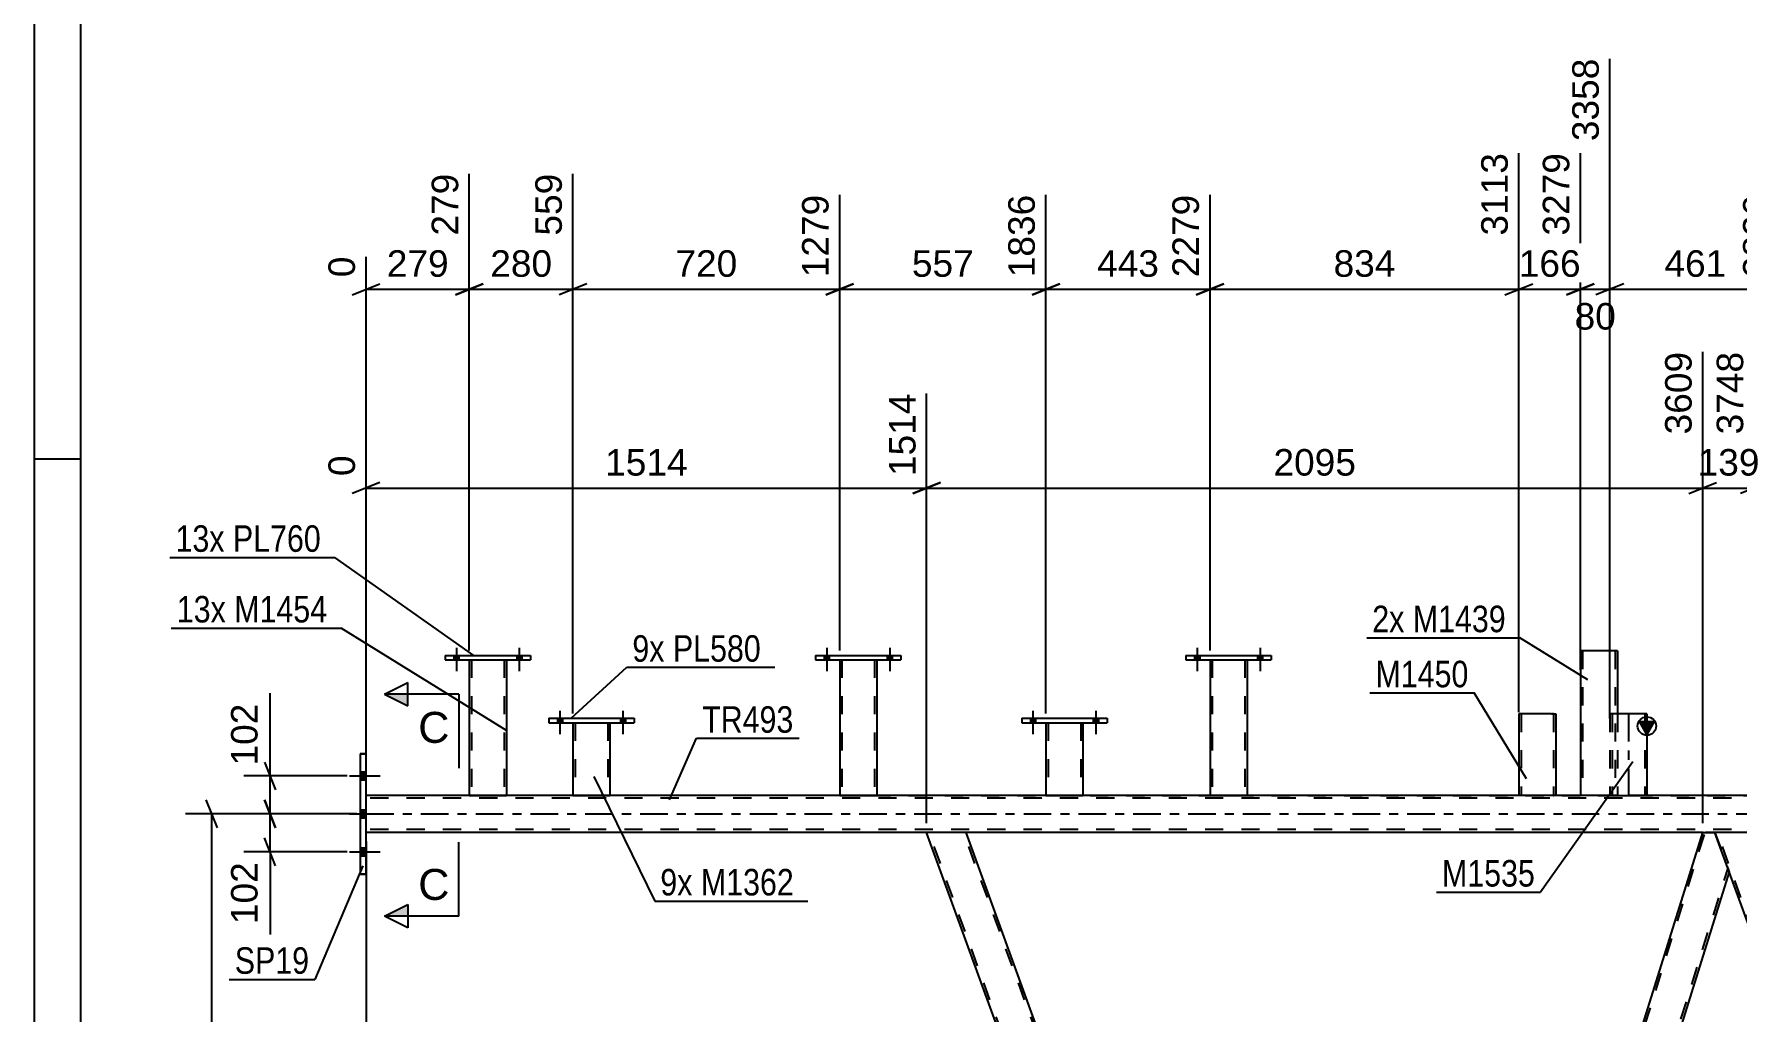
# Model space of a CAD drawing. Header units: millimetres. Extents: x -36 to 805, y -409 to 185.
# Drawn here: x -35.9 to 148.1, y -21.4 to 84.2 of the extents above; entities that cross this region are included whole.
import ezdxf

# ---------------------------------------------------------------- set-up
doc = ezdxf.new("R2010")
doc.units = ezdxf.units.MM
doc.linetypes.add('DXK_LINE_DOT2', pattern=[3.9198, 1.9599, -1.9599])
doc.linetypes.add('DXK_LINE_DOT3', pattern=[5.9187, 2.979, -0.9799, 0.9799, -0.9799])
doc.styles.add('Arial', font='ARIAL.TTF', dxfattribs={"height": 0.2})
doc.styles.add('Arial Narrow', font='ARIALN.TTF', dxfattribs={"height": 0.2})

# ---------------------------------------------------------------- blocks, each defined once
blk = doc.blocks.new('Unknown-203724355-1135')
at = {"color": 5, "linetype": 'Continuous'}
for p, q in [((-35.86, 185.3), (-35.86, -408.7)), ((-30.86, 180.3), (-30.86, -403.7)), ((-30.86, 38.3), (-35.86, 38.3))]:
    blk.add_line(p, q, dxfattribs=at)
blk = doc.blocks.new('Part-203724355-3784 - 3772')
at = {"color": 2, "linetype": 'Continuous'}
for p, q in [((91.15, 16.64), (91.15, 2)), ((95.15, 16.64), (95.15, 2)), ((91.15, 2), (95.15, 2))]:
    blk.add_line(p, q, dxfattribs=at)
at = {"color": 7, "linetype": 'DXK_LINE_DOT2'}
for p, q in [((91.15, 16.64), (95.15, 16.64)), ((91.39, 16.64), (91.39, 2)), ((94.91, 16.64), (94.91, 2)), ((94.89, 2), (94.85, 2)), ((94.89, 2), (94.85, 2)), ((94.91, 2), (94.89, 2))]:
    blk.add_line(p, q, dxfattribs=at)
blk = doc.blocks.new('Part-203724355-3793 - 3772')
at = {"linetype": 'Continuous'}
blk.add_hatch(color=2, dxfattribs=at).paths.add_polyline_path([(138.33, 8.58), (137.53, 9.98), (139.13, 9.98)])
at = {"color": 7, "linetype": 'DXK_LINE_DOT2'}
for p, q in [((138.33, 10.79), (134.33, 10.79)), ((134.33, 10.79), (134.33, 10.79)), ((134.33, 10.79), (134.33, 2)), ((134.74, 10.79), (134.33, 10.79)), ((134.57, 10.79), (134.57, 10.79)), ((134.57, 10.79), (134.57, 1.98)), ((134.72, 10.79), (134.74, 10.79)), ((138.09, 10.79), (138.09, 10.79)), ((138.09, 10.79), (138.09, 1.98)), ((138.33, 1.98), (134.33, 1.98)), ((134.33, 1.98), (134.33, 1.98)), ((138.07, 1.98), (138.04, 1.98))]:
    blk.add_line(p, q, dxfattribs=at)
at = {"color": 2, "linetype": 'Continuous'}
for p, q in [((138.33, 10.79), (134.74, 10.79)), ((138.33, 8.58), (137.53, 9.98)), ((137.53, 9.98), (139.13, 9.98)), ((138.33, 10.79), (138.33, 10.79)), ((138.33, 10.79), (138.33, 1.98)), ((139.13, 9.98), (138.33, 8.58)), ((134.33, 2), (134.33, 1.98)), ((134.33, 1.98), (134.33, 1.98)), ((134.33, 1.98), (138.33, 1.98))]:
    blk.add_line(p, q, dxfattribs=at)
at = {"color": 7, "linetype": 'DXK_LINE_DOT3'}
blk.add_line((136.33, 10.79), (136.33, 1.98), dxfattribs=at)
at = {"color": 2, "linetype": 'Continuous'}
blk.add_circle((138.33, 9.48), 1, dxfattribs=at)
blk = doc.blocks.new('Part-203724355-3802 - 3772')
at = {"color": 2, "linetype": 'Continuous'}
for p, q in [((149.93, -2), (145.67, -2)), ((192.3, -118.4), (149.93, -2)), ((188.04, -118.4), (147.22, -6.25))]:
    blk.add_line(p, q, dxfattribs=at)
at = {"color": 7, "linetype": 'DXK_LINE_DOT2'}
for p, q in [((145.67, -2), (145.71, -2)), ((145.67, -2), (147.22, -6.25)), ((190.05, -123.22), (145.93, -2)), ((193.8, -123.22), (149.68, -2)), ((189.79, -123.22), (188.04, -118.4)), ((194.05, -123.22), (192.3, -118.4)), ((194.05, -123.22), (189.79, -123.22))]:
    blk.add_line(p, q, dxfattribs=at)
blk = doc.blocks.new('Part-203724355-3938 - 3772')
at = {"color": 2, "linetype": 'Continuous'}
for p, q in [((104.66, -123.22), (60.54, -2)), ((64.8, -2), (60.54, -2)), ((107.65, -119.75), (64.8, -2))]:
    blk.add_line(p, q, dxfattribs=at)
at = {"color": 7, "linetype": 'DXK_LINE_DOT2'}
for p, q in [((60.54, -2), (60.58, -2)), ((104.92, -123.22), (60.8, -2)), ((108.66, -123.22), (64.54, -2)), ((108.92, -123.22), (107.65, -119.75)), ((104.66, -123.22), (108.92, -123.22))]:
    blk.add_line(p, q, dxfattribs=at)
blk = doc.blocks.new('Part-203724355-3857 - 3772')
at = {"color": 2, "linetype": 'Continuous'}
for p, q in [((0, 6.5), (-0.64, 6.5)), ((-0.64, 6.5), (-0.64, -6.5)), ((0, -6.5), (0, 6.5)), ((-0.64, -6.5), (0, -6.5))]:
    blk.add_line(p, q, dxfattribs=at)
at = {"color": 7, "linetype": 'DXK_LINE_DOT2'}
for p, q in [((-0.64, 6.5), (0, 6.5)), ((0, -6.5), (-0.64, -6.5))]:
    blk.add_line(p, q, dxfattribs=at)
blk = doc.blocks.new('Part-203724355-3943 - 3772')
at = {"color": 2, "linetype": 'Continuous'}
for p, q in [((107.65, -119.75), (144.36, -2)), ((144.39, -2), (144.36, -2)), ((144.39, -2), (145.67, -2)), ((147.22, -6.25), (145.67, -2)), ((147.22, -6.25), (110.76, -123.22)), ((108.92, -123.22), (107.65, -119.75))]:
    blk.add_line(p, q, dxfattribs=at)
at = {"color": 7, "linetype": 'DXK_LINE_DOT2'}
for p, q in [((107.79, -120.12), (144.61, -2)), ((144.61, -2), (144.63, -2)), ((110.51, -123.22), (147.09, -5.88)), ((110.76, -123.22), (108.92, -123.22))]:
    blk.add_line(p, q, dxfattribs=at)
blk = doc.blocks.new('Bolt-203724355-3962 - 3772')
at = {"linetype": 'Continuous'}
for points in [[(9.47, 16.64), (10.03, 16.64), (10.03, 17.12), (9.47, 17.12)], [(9.47, 16.64), (10.03, 16.64), (10.03, 17.12), (9.47, 17.12)], [(16.27, 16.64), (16.83, 16.64), (16.83, 17.12), (16.27, 17.12)], [(16.27, 16.64), (16.83, 16.64), (16.83, 17.12), (16.27, 17.12)]]:
    blk.add_hatch(color=1, dxfattribs=at).paths.add_polyline_path(points)
at = {"color": 1, "linetype": 'Continuous'}
for p, q in [((9.47, 17.12), (9.47, 16.64)), ((9.47, 17.12), (9.47, 16.64)), ((9.75, 17.92), (9.75, 15.4)), ((9.75, 17.92), (9.75, 15.4)), ((10.03, 17.12), (10.03, 16.64)), ((10.03, 17.12), (10.03, 16.64)), ((16.27, 17.12), (16.27, 16.64)), ((16.27, 17.12), (16.27, 16.64)), ((16.55, 17.92), (16.55, 15.4)), ((16.55, 17.92), (16.55, 15.4)), ((16.83, 17.12), (16.83, 16.64)), ((16.83, 17.12), (16.83, 16.64))]:
    blk.add_line(p, q, dxfattribs=at)
blk = doc.blocks.new('Part-203724355-3967 - 3772')
at = {"color": 2, "linetype": 'Continuous'}
for p, q in [((19.74, 10.32), (19.74, 9.84)), ((19.74, 10.32), (28.94, 10.32)), ((19.74, 9.84), (28.94, 9.84)), ((28.94, 10.32), (28.94, 9.84))]:
    blk.add_line(p, q, dxfattribs=at)
blk = doc.blocks.new('Bolt-203724355-3969 - 3772')
at = {"linetype": 'Continuous'}
for points in [[(0, 3.66), (0, 4.54), (-0.64, 4.54), (-0.64, 3.66)], [(0, 3.66), (0, 4.54), (-0.64, 4.54), (-0.64, 3.66)], [(0, 3.66), (0, 4.54), (-0.64, 4.54), (-0.64, 3.66)], [(0, -0.44), (0, 0.44), (-0.64, 0.44), (-0.64, -0.44)], [(0, -0.44), (0, 0.44), (-0.64, 0.44), (-0.64, -0.44)], [(0, -4.54), (0, -3.66), (-0.64, -3.66), (-0.64, -4.54)], [(0, -4.54), (0, -3.66), (-0.64, -3.66), (-0.64, -4.54)], [(0, -4.54), (0, -3.66), (-0.64, -3.66), (-0.64, -4.54)]]:
    blk.add_hatch(color=1, dxfattribs=at).paths.add_polyline_path(points)
at = {"color": 1, "linetype": 'Continuous'}
for p, q in [((-1.8, 4.1), (1.52, 4.1)), ((-1.8, 4.1), (1.52, 4.1)), ((-1.8, 4.1), (1.52, 4.1)), ((-0.64, 4.54), (0, 4.54)), ((-0.64, 4.54), (0, 4.54)), ((-0.64, 4.54), (0, 4.54)), ((-0.64, 3.66), (0, 3.66)), ((-0.64, 3.66), (0, 3.66)), ((-0.64, 3.66), (0, 3.66)), ((-1.8, 0), (1.52, 0)), ((-0.64, 0.44), (0, 0.44)), ((-0.64, 0.44), (0, 0.44)), ((-1.8, 0), (1.52, 0)), ((-0.64, -0.44), (0, -0.44)), ((-0.64, -0.44), (0, -0.44)), ((-0.64, -3.66), (0, -3.66)), ((-0.64, -3.66), (0, -3.66)), ((-0.64, -3.66), (0, -3.66)), ((-1.8, -4.1), (1.52, -4.1)), ((-1.8, -4.1), (1.52, -4.1)), ((-1.8, -4.1), (1.52, -4.1)), ((-0.64, -4.54), (0, -4.54)), ((-0.64, -4.54), (0, -4.54)), ((-0.64, -4.54), (0, -4.54))]:
    blk.add_line(p, q, dxfattribs=at)
blk = doc.blocks.new('Part-203724355-4037 - 3772')
at = {"color": 2, "linetype": 'Continuous'}
for p, q in [((14.67, 2), (0, 2)), ((54.67, 2), (15.15, 2)), ((94.67, 2), (55.15, 2)), ((134.33, 2), (95.15, 2)), ((152.78, 2), (138.33, 2)), ((60.54, -2), (0, -2)), ((144.36, -2), (64.8, -2))]:
    blk.add_line(p, q, dxfattribs=at)
at = {"color": 7, "linetype": 'DXK_LINE_DOT2'}
for p, q in [((0, -2), (0, 2)), ((15.15, 2), (14.67, 2)), ((54.67, 2), (715.82, 2)), ((55.15, 2), (54.67, 2)), ((95.15, 2), (94.67, 2)), ((138.33, 2), (134.33, 2)), ((715.82, 1.68), (0, 1.68)), ((715.82, -1.68), (0, -1.68)), ((64.8, -2), (60.54, -2)), ((150.54, -2), (144.36, -2))]:
    blk.add_line(p, q, dxfattribs=at)
at = {"color": 7, "linetype": 'DXK_LINE_DOT3'}
blk.add_line((0, 0), (715.82, 0), dxfattribs=at)
blk = doc.blocks.new('Part-203724355-4376 - 3772')
at = {"color": 2, "linetype": 'Continuous'}
for p, q in [((11.15, 16.64), (11.15, 2)), ((15.15, 16.64), (15.15, 2)), ((11.15, 2), (15.15, 2))]:
    blk.add_line(p, q, dxfattribs=at)
at = {"color": 7, "linetype": 'DXK_LINE_DOT2'}
for p, q in [((11.15, 16.64), (15.15, 16.64)), ((11.39, 16.64), (11.39, 2)), ((14.91, 16.64), (14.91, 2)), ((14.89, 2), (14.85, 2)), ((14.89, 2), (14.85, 2)), ((14.91, 2), (14.89, 2))]:
    blk.add_line(p, q, dxfattribs=at)
blk = doc.blocks.new('Bolt-203724355-4052 - 3772')
at = {"linetype": 'Continuous'}
for points in [[(20.66, 9.84), (21.22, 9.84), (21.22, 10.32), (20.66, 10.32)], [(20.66, 9.84), (21.22, 9.84), (21.22, 10.32), (20.66, 10.32)], [(27.46, 9.84), (28.02, 9.84), (28.02, 10.32), (27.46, 10.32)], [(27.46, 9.84), (28.02, 9.84), (28.02, 10.32), (27.46, 10.32)]]:
    blk.add_hatch(color=1, dxfattribs=at).paths.add_polyline_path(points)
at = {"color": 1, "linetype": 'Continuous'}
for p, q in [((20.94, 11.12), (20.94, 8.6)), ((20.94, 11.12), (20.94, 8.6)), ((27.74, 11.12), (27.74, 8.6)), ((27.74, 11.12), (27.74, 8.6)), ((20.66, 10.32), (20.66, 9.84)), ((20.66, 10.32), (20.66, 9.84)), ((21.22, 10.32), (21.22, 9.84)), ((21.22, 10.32), (21.22, 9.84)), ((27.46, 10.32), (27.46, 9.84)), ((27.46, 10.32), (27.46, 9.84)), ((28.02, 10.32), (28.02, 9.84)), ((28.02, 10.32), (28.02, 9.84))]:
    blk.add_line(p, q, dxfattribs=at)
blk = doc.blocks.new('Part-203724355-4145 - 3772')
at = {"color": 2, "linetype": 'Continuous'}
for p, q in [((88.55, 17.12), (88.55, 16.64)), ((88.55, 17.12), (97.75, 17.12)), ((88.55, 16.64), (97.75, 16.64)), ((97.75, 17.12), (97.75, 16.64))]:
    blk.add_line(p, q, dxfattribs=at)
blk = doc.blocks.new('Bolt-203724355-4186 - 3772')
at = {"linetype": 'Continuous'}
for points in [[(89.47, 16.64), (90.03, 16.64), (90.03, 17.12), (89.47, 17.12)], [(89.47, 16.64), (90.03, 16.64), (90.03, 17.12), (89.47, 17.12)], [(96.27, 16.64), (96.83, 16.64), (96.83, 17.12), (96.27, 17.12)], [(96.27, 16.64), (96.83, 16.64), (96.83, 17.12), (96.27, 17.12)]]:
    blk.add_hatch(color=1, dxfattribs=at).paths.add_polyline_path(points)
at = {"color": 1, "linetype": 'Continuous'}
for p, q in [((89.47, 17.12), (89.47, 16.64)), ((89.47, 17.12), (89.47, 16.64)), ((89.75, 17.92), (89.75, 15.4)), ((89.75, 17.92), (89.75, 15.4)), ((90.03, 17.12), (90.03, 16.64)), ((90.03, 17.12), (90.03, 16.64)), ((96.27, 17.12), (96.27, 16.64)), ((96.27, 17.12), (96.27, 16.64)), ((96.55, 17.92), (96.55, 15.4)), ((96.55, 17.92), (96.55, 15.4)), ((96.83, 17.12), (96.83, 16.64)), ((96.83, 17.12), (96.83, 16.64))]:
    blk.add_line(p, q, dxfattribs=at)
blk = doc.blocks.new('Part-203724355-4202 - 3772')
at = {"color": 2, "linetype": 'Continuous'}
for p, q in [((22.34, 9.84), (22.34, 2)), ((26.34, 9.84), (26.34, 2)), ((22.34, 2), (26.34, 2))]:
    blk.add_line(p, q, dxfattribs=at)
at = {"color": 7, "linetype": 'DXK_LINE_DOT2'}
for p, q in [((22.34, 9.84), (26.34, 9.84)), ((22.58, 9.84), (22.58, 2)), ((26.1, 9.84), (26.1, 2)), ((26.08, 2), (26.04, 2)), ((26.04, 2), (26.08, 2)), ((26.1, 2), (26.08, 2)), ((26.08, 2), (26.1, 2))]:
    blk.add_line(p, q, dxfattribs=at)
blk = doc.blocks.new('Part-203724355-4217 - 3772')
at = {"color": 2, "linetype": 'Continuous'}
for p, q in [((135.15, 17.6), (131.15, 17.6)), ((131.15, 17.6), (131.15, 2)), ((135.15, 17.6), (135.15, 10.79)), ((134.74, 2), (131.15, 2))]:
    blk.add_line(p, q, dxfattribs=at)
at = {"color": 7, "linetype": 'DXK_LINE_DOT2'}
for p, q in [((131.39, 17.6), (131.39, 2)), ((134.89, 17.6), (134.91, 17.6)), ((134.91, 17.6), (134.91, 2)), ((135.15, 10.79), (135.15, 2)), ((134.85, 2), (134.74, 2)), ((135.15, 2), (134.74, 2)), ((134.89, 2), (134.91, 2))]:
    blk.add_line(p, q, dxfattribs=at)
blk = doc.blocks.new('Part-203724355-4386 - 3772')
at = {"color": 2, "linetype": 'Continuous'}
for p, q in [((51.15, 16.64), (51.15, 2)), ((55.15, 16.64), (55.15, 2)), ((51.15, 2), (55.15, 2))]:
    blk.add_line(p, q, dxfattribs=at)
at = {"color": 7, "linetype": 'DXK_LINE_DOT2'}
for p, q in [((51.15, 16.64), (55.15, 16.64)), ((51.39, 16.64), (51.39, 2)), ((54.91, 16.64), (54.91, 2)), ((54.89, 2), (54.85, 2)), ((54.89, 2), (54.85, 2)), ((54.91, 2), (54.89, 2))]:
    blk.add_line(p, q, dxfattribs=at)
blk = doc.blocks.new('Part-203724355-4270 - 3772')
at = {"color": 2, "linetype": 'Continuous'}
for p, q in [((124.5, 10.8), (124.5, 2)), ((128.02, 10.8), (124.5, 10.8)), ((128.02, 10.8), (128.5, 10.8)), ((128.5, 10.8), (128.5, 2)), ((128.02, 2), (124.5, 2)), ((128.36, 2), (128.02, 2)), ((128.46, 2), (128.36, 2)), ((128.5, 2), (128.46, 2))]:
    blk.add_line(p, q, dxfattribs=at)
at = {"color": 7, "linetype": 'DXK_LINE_DOT2'}
for p, q in [((124.74, 10.8), (124.74, 2)), ((128.11, 10.8), (128.19, 10.8)), ((128.26, 10.8), (128.11, 10.8)), ((128.19, 10.8), (128.21, 10.8)), ((128.21, 10.8), (128.24, 10.8)), ((128.24, 10.8), (128.26, 10.8)), ((128.26, 10.8), (128.26, 2)), ((128.21, 2), (128.02, 2)), ((128.19, 2), (128.21, 2)), ((128.21, 2), (128.24, 2)), ((128.24, 2), (128.26, 2)), ((128.36, 2), (128.26, 2))]:
    blk.add_line(p, q, dxfattribs=at)
blk = doc.blocks.new('Part-203724355-4290 - 3772')
at = {"color": 2, "linetype": 'Continuous'}
for p, q in [((73.42, 9.84), (73.42, 2)), ((77.42, 9.84), (77.42, 2)), ((73.42, 2), (77.42, 2))]:
    blk.add_line(p, q, dxfattribs=at)
at = {"color": 7, "linetype": 'DXK_LINE_DOT2'}
for p, q in [((73.42, 9.84), (77.42, 9.84)), ((73.66, 9.84), (73.66, 2)), ((77.18, 9.84), (77.18, 2)), ((77.16, 2), (77.12, 2)), ((77.12, 2), (77.16, 2)), ((77.18, 2), (77.16, 2)), ((77.16, 2), (77.18, 2))]:
    blk.add_line(p, q, dxfattribs=at)
blk = doc.blocks.new('Part-203724355-4295 - 3772')
at = {"color": 2, "linetype": 'Continuous'}
for p, q in [((70.82, 10.32), (70.82, 9.84)), ((70.82, 10.32), (80.02, 10.32)), ((70.82, 9.84), (80.02, 9.84)), ((80.02, 10.32), (80.02, 9.84))]:
    blk.add_line(p, q, dxfattribs=at)
blk = doc.blocks.new('Bolt-203724355-4308 - 3772')
at = {"linetype": 'Continuous'}
for points in [[(71.74, 9.84), (72.3, 9.84), (72.3, 10.32), (71.74, 10.32)], [(71.74, 9.84), (72.3, 9.84), (72.3, 10.32), (71.74, 10.32)], [(78.54, 9.84), (79.1, 9.84), (79.1, 10.32), (78.54, 10.32)], [(78.54, 9.84), (79.1, 9.84), (79.1, 10.32), (78.54, 10.32)]]:
    blk.add_hatch(color=1, dxfattribs=at).paths.add_polyline_path(points)
at = {"color": 1, "linetype": 'Continuous'}
for p, q in [((72.02, 11.12), (72.02, 8.6)), ((72.02, 11.12), (72.02, 8.6)), ((78.82, 11.12), (78.82, 8.6)), ((78.82, 11.12), (78.82, 8.6)), ((71.74, 10.32), (71.74, 9.84)), ((71.74, 10.32), (71.74, 9.84)), ((72.3, 10.32), (72.3, 9.84)), ((72.3, 10.32), (72.3, 9.84)), ((78.54, 10.32), (78.54, 9.84)), ((78.54, 10.32), (78.54, 9.84)), ((79.1, 10.32), (79.1, 9.84)), ((79.1, 10.32), (79.1, 9.84))]:
    blk.add_line(p, q, dxfattribs=at)
blk = doc.blocks.new('Bolt-203724355-4309 - 3772')
at = {"linetype": 'Continuous'}
for points in [[(49.47, 16.64), (50.03, 16.64), (50.03, 17.12), (49.47, 17.12)], [(49.47, 16.64), (50.03, 16.64), (50.03, 17.12), (49.47, 17.12)], [(56.27, 16.64), (56.83, 16.64), (56.83, 17.12), (56.27, 17.12)], [(56.27, 16.64), (56.83, 16.64), (56.83, 17.12), (56.27, 17.12)]]:
    blk.add_hatch(color=1, dxfattribs=at).paths.add_polyline_path(points)
at = {"color": 1, "linetype": 'Continuous'}
for p, q in [((49.47, 17.12), (49.47, 16.64)), ((49.47, 17.12), (49.47, 16.64)), ((49.75, 17.92), (49.75, 15.4)), ((49.75, 17.92), (49.75, 15.4)), ((50.03, 17.12), (50.03, 16.64)), ((50.03, 17.12), (50.03, 16.64)), ((56.27, 17.12), (56.27, 16.64)), ((56.27, 17.12), (56.27, 16.64)), ((56.55, 17.92), (56.55, 15.4)), ((56.55, 17.92), (56.55, 15.4)), ((56.83, 17.12), (56.83, 16.64)), ((56.83, 17.12), (56.83, 16.64))]:
    blk.add_line(p, q, dxfattribs=at)
blk = doc.blocks.new('Part-203724355-4318 - 3772')
at = {"color": 2, "linetype": 'Continuous'}
for p, q in [((8.55, 17.12), (8.55, 16.64)), ((8.55, 17.12), (17.75, 17.12)), ((8.55, 16.64), (17.75, 16.64)), ((17.75, 17.12), (17.75, 16.64))]:
    blk.add_line(p, q, dxfattribs=at)
blk = doc.blocks.new('Part-203724355-4381 - 3772')
at = {"color": 2, "linetype": 'Continuous'}
for p, q in [((48.55, 17.12), (48.55, 16.64)), ((48.55, 17.12), (57.75, 17.12)), ((48.55, 16.64), (57.75, 16.64)), ((57.75, 17.12), (57.75, 16.64))]:
    blk.add_line(p, q, dxfattribs=at)
blk = doc.blocks.new('StraightDimension-203724355-22149 - 3772')
at = {"color": 7, "linetype": 'Continuous'}
for p, q in [((60.54, -1), (60.54, 45.38)), ((0, 3), (0, 38.71)), ((1.5, 35.78), (-1.5, 34.58)), ((0, 35.18), (60.54, 35.18)), ((59.04, 34.58), (62.04, 35.78))]:
    blk.add_line(p, q, dxfattribs=at)
at = {"color": 0, "linetype": 'Continuous'}
for points in [[(59.94, 45.98), (55.74, 45.98), (55.74, 35.88), (59.94, 35.88)], [(-0.6, 39.31), (-4.8, 39.31), (-4.8, 35.88), (-0.6, 35.88)]]:
    blk.add_wipeout(points, dxfattribs=at)
at = {"color": 0}
blk.add_wipeout([(35.32, 35.93), (35.32, 40.13), (25.22, 40.13), (25.22, 35.93)], dxfattribs=at)
at = {"color": 3, "linetype": 'Continuous', "style": 'Arial'}
for s, height, p in [('1514', 2.865, (59.34, 36.48)), ('0', 2.87, (-1.2, 36.48))]:
    blk.add_text(s, height=height, rotation=90.0002, dxfattribs=at).set_placement(p)
at = {"color": 3, "style": 'Arial'}
blk.add_text('1514', height=2.865, dxfattribs=at).set_placement((25.82, 36.53))
blk = doc.blocks.new('StraightDimension-203724355-33117 - 3772')
at = {"color": 7, "linetype": 'Continuous'}
for p, q in [((134.33, 10.29), (134.33, 81.54)), ((131.15, 15.55), (131.15, 71.34)), ((129.65, 56.05), (132.65, 57.25)), ((135.83, 57.25), (132.83, 56.05)), ((131.15, 56.65), (134.33, 56.65))]:
    blk.add_line(p, q, dxfattribs=at)
at = {"color": 0, "linetype": 'Continuous'}
blk.add_wipeout([(133.73, 82.14), (129.53, 82.14), (129.53, 72.05), (133.73, 72.05)], dxfattribs=at)
at = {"color": 0}
blk.add_wipeout([(135.57, 51.7), (135.57, 55.9), (129.92, 55.9), (129.92, 51.7)], dxfattribs=at)
at = {"color": 3, "linetype": 'Continuous', "style": 'Arial'}
blk.add_text('3358', height=2.865, rotation=90.0002, dxfattribs=at).set_placement((133.13, 72.65))
at = {"color": 3, "style": 'Arial'}
blk.add_text('80', height=2.865, dxfattribs=at).set_placement((130.52, 52.3))
blk = doc.blocks.new('StraightDimension-203724355-21166 - 3772')
at = {"color": 7, "linetype": 'Continuous'}
for p, q in [((-16.06, -1.5), (-17.26, 1.5)), ((-1, 0), (-19.51, 0)), ((-16.66, -125.86), (-16.66, 0)), ((-17.26, -124.36), (-16.06, -127.36)), ((44.58, -125.86), (-19.51, -125.86))]:
    blk.add_line(p, q, dxfattribs=at)
at = {"color": 0}
blk.add_wipeout([(-17.41, -57.88), (-21.61, -57.88), (-21.61, -67.98), (-17.41, -67.98)], dxfattribs=at)
at = {"color": 3, "style": 'Arial'}
blk.add_text('3147', height=2.865, rotation=90.0002, dxfattribs=at).set_placement((-18.01, -67.38))
blk = doc.blocks.new('StraightDimension-203724355-22147 - 3772')
at = {"color": 7, "linetype": 'Continuous'}
for p, q in [((144.36, -1), (144.36, 49.88)), ((149.93, -1), (149.93, 49.88)), ((142.86, 34.58), (145.86, 35.78)), ((144.36, 35.18), (149.93, 35.18)), ((151.43, 35.78), (148.43, 34.58))]:
    blk.add_line(p, q, dxfattribs=at)
at = {"color": 0}
blk.add_wipeout([(151.08, 35.93), (151.08, 40.13), (143.21, 40.13), (143.21, 35.93)], dxfattribs=at)
at = {"color": 3, "style": 'Arial'}
blk.add_text('139', height=2.865, dxfattribs=at).set_placement((143.81, 36.53))
at = {"color": 0, "linetype": 'Continuous'}
blk.add_wipeout([(149.33, 50.48), (145.13, 50.48), (145.13, 40.38), (149.33, 40.38)], dxfattribs=at)
at = {"color": 3, "linetype": 'Continuous', "style": 'Arial'}
blk.add_text('3748', height=2.865, rotation=90.0002, dxfattribs=at).set_placement((148.73, 40.98))
blk = doc.blocks.new('StraightDimension-203724355-33124 - 3772')
at = {"color": 7, "linetype": 'Continuous'}
for p, q in [((11.15, 17.64), (11.15, 69.12)), ((0, 3), (0, 60.17)), ((-1.5, 56.05), (1.5, 57.25)), ((12.65, 57.25), (9.65, 56.05)), ((0, 56.65), (11.15, 56.65))]:
    blk.add_line(p, q, dxfattribs=at)
at = {"color": 0, "linetype": 'Continuous'}
blk.add_wipeout([(-0.6, 60.77), (-4.8, 60.77), (-4.8, 57.35), (-0.6, 57.35)], dxfattribs=at)
at = {"color": 0}
blk.add_wipeout([(9.51, 57.4), (9.51, 61.6), (1.64, 61.6), (1.64, 57.4)], dxfattribs=at)
at = {"color": 3, "style": 'Arial'}
blk.add_text('279', height=2.865, dxfattribs=at).set_placement((2.24, 58))
at = {"color": 3, "linetype": 'Continuous', "style": 'Arial'}
blk.add_text('0', height=2.87, rotation=90.0002, dxfattribs=at).set_placement((-1.2, 57.95))
at = {"color": 0, "linetype": 'Continuous'}
blk.add_wipeout([(10.55, 69.72), (6.35, 69.72), (6.35, 61.85), (10.55, 61.85)], dxfattribs=at)
at = {"color": 3, "linetype": 'Continuous', "style": 'Arial'}
blk.add_text('279', height=2.865, rotation=90.0002, dxfattribs=at).set_placement((9.95, 62.45))
blk = doc.blocks.new('StraightDimension-203724355-33122 - 3772')
at = {"color": 7, "linetype": 'Continuous'}
for p, q in [((22.34, 10.84), (22.34, 69.12)), ((51.15, 17.64), (51.15, 66.84)), ((23.84, 57.25), (20.84, 56.05)), ((49.65, 56.05), (52.65, 57.25)), ((22.34, 56.65), (51.15, 56.65))]:
    blk.add_line(p, q, dxfattribs=at)
at = {"color": 0, "linetype": 'Continuous'}
blk.add_wipeout([(50.55, 67.44), (46.35, 67.44), (46.35, 57.35), (50.55, 57.35)], dxfattribs=at)
at = {"color": 0}
blk.add_wipeout([(40.68, 57.4), (40.68, 61.6), (32.81, 61.6), (32.81, 57.4)], dxfattribs=at)
at = {"color": 3, "linetype": 'Continuous', "style": 'Arial'}
blk.add_text('1279', height=2.865, rotation=90.0002, dxfattribs=at).set_placement((49.95, 57.95))
at = {"color": 3, "style": 'Arial'}
blk.add_text('720', height=2.865, dxfattribs=at).set_placement((33.41, 58))
blk = doc.blocks.new('StraightDimension-203724355-33123 - 3772')
at = {"color": 7, "linetype": 'Continuous'}
for p, q in [((11.15, 17.64), (11.15, 69.12)), ((22.34, 10.84), (22.34, 69.12)), ((9.65, 56.05), (12.65, 57.25)), ((23.84, 57.25), (20.84, 56.05)), ((11.15, 56.65), (22.34, 56.65))]:
    blk.add_line(p, q, dxfattribs=at)
at = {"color": 0}
blk.add_wipeout([(20.68, 57.4), (20.68, 61.6), (12.81, 61.6), (12.81, 57.4)], dxfattribs=at)
at = {"color": 3, "style": 'Arial'}
blk.add_text('280', height=2.865, dxfattribs=at).set_placement((13.41, 58))
at = {"color": 0, "linetype": 'Continuous'}
blk.add_wipeout([(21.74, 69.72), (17.54, 69.72), (17.54, 61.85), (21.74, 61.85)], dxfattribs=at)
at = {"color": 3, "linetype": 'Continuous', "style": 'Arial'}
blk.add_text('559', height=2.865, rotation=90.0002, dxfattribs=at).set_placement((21.14, 62.45))
blk = doc.blocks.new('StraightDimension-203724355-21213 - 3772')
at = {"color": 7, "linetype": 'Continuous'}
for p, q in [((0, -3), (0, -63.95)), ((45.58, -122.22), (45.58, -58.7)), ((1.5, -60.95), (-1.5, -62.15)), ((0, -61.55), (45.58, -61.55)), ((44.08, -62.15), (47.08, -60.95))]:
    blk.add_line(p, q, dxfattribs=at)
at = {"color": 0}
blk.add_wipeout([(27.84, -60.8), (27.84, -56.6), (17.74, -56.6), (17.74, -60.8)], dxfattribs=at)
at = {"color": 3, "style": 'Arial'}
blk.add_text('1139', height=2.865, dxfattribs=at).set_placement((18.34, -60.2))
blk = doc.blocks.new('StraightDimension-203724355-22058 - 3772')
at = {"color": 7, "linetype": 'Continuous'}
blk.add_line((0, -3), (0, -165.76), dxfattribs=at)
blk = doc.blocks.new('StraightDimension-203724355-22148 - 3772')
at = {"color": 7, "linetype": 'Continuous'}
for p, q in [((144.36, -1), (144.36, 49.88)), ((60.54, -1), (60.54, 45.38)), ((62.04, 35.78), (59.04, 34.58)), ((60.54, 35.18), (144.36, 35.18)), ((142.86, 34.58), (145.86, 35.78))]:
    blk.add_line(p, q, dxfattribs=at)
at = {"color": 0, "linetype": 'Continuous'}
blk.add_wipeout([(143.76, 50.48), (139.56, 50.48), (139.56, 40.38), (143.76, 40.38)], dxfattribs=at)
at = {"color": 0}
blk.add_wipeout([(107.5, 35.93), (107.5, 40.13), (97.4, 40.13), (97.4, 35.93)], dxfattribs=at)
at = {"color": 3, "linetype": 'Continuous', "style": 'Arial'}
blk.add_text('3609', height=2.865, rotation=90.0002, dxfattribs=at).set_placement((143.16, 40.98))
at = {"color": 3, "style": 'Arial'}
blk.add_text('2095', height=2.865, dxfattribs=at).set_placement((98, 36.53))
blk = doc.blocks.new('StraightDimension-203724355-22504 - 3772')
at = {"color": 7, "linetype": 'Continuous'}
for p, q in [((-10.97, 5.6), (-9.77, 2.6)), ((-2.06, 4.1), (-13.22, 4.1)), ((-10.37, 0), (-10.37, 4.1)), ((-9.77, -1.5), (-10.97, 1.5)), ((-2.06, 0), (-13.22, 0))]:
    blk.add_line(p, q, dxfattribs=at)
at = {"color": 0}
blk.add_wipeout([(-11.12, 12.5), (-15.32, 12.5), (-15.32, 4.62), (-11.12, 4.62)], dxfattribs=at)
at = {"color": 7, "linetype": 'Continuous'}
blk.add_line((-10.37, 4.1), (-10.37, 13.02), dxfattribs=at)
blk.add_line((-10.37, 4.1), (-10.37, 13.02), dxfattribs=at)
at = {"color": 3, "style": 'Arial'}
blk.add_text('102', height=2.865, rotation=90.0002, dxfattribs=at).set_placement((-11.72, 5.22))
blk = doc.blocks.new('StraightDimension-203724355-22505 - 3772')
at = {"color": 7, "linetype": 'Continuous'}
for p, q in [((-10.97, 1.5), (-9.77, -1.5)), ((-2.06, 0), (-13.22, 0)), ((-10.37, -4.1), (-10.37, 0)), ((-9.77, -5.6), (-10.97, -2.6)), ((-2.06, -4.1), (-13.22, -4.1))]:
    blk.add_line(p, q, dxfattribs=at)
at = {"color": 0}
blk.add_wipeout([(-11.12, -4.63), (-15.32, -4.63), (-15.32, -12.5), (-11.12, -12.5)], dxfattribs=at)
at = {"color": 7, "linetype": 'Continuous'}
blk.add_line((-10.37, -4.1), (-10.37, -13.02), dxfattribs=at)
blk.add_line((-10.37, -4.1), (-10.37, -13.02), dxfattribs=at)
at = {"color": 3, "style": 'Arial'}
blk.add_text('102', height=2.865, rotation=90.0002, dxfattribs=at).set_placement((-11.72, -11.9))
blk = doc.blocks.new('StraightDimension-203724355-33116 - 3772')
at = {"color": 7, "linetype": 'Continuous'}
for p, q in [((134.33, 10.29), (134.33, 81.54)), ((152.78, 10.84), (152.78, 66.84)), ((135.83, 57.25), (132.83, 56.05)), ((151.28, 56.05), (154.28, 57.25)), ((134.33, 56.65), (152.78, 56.65))]:
    blk.add_line(p, q, dxfattribs=at)
at = {"color": 0}
blk.add_wipeout([(147.49, 57.4), (147.49, 61.6), (139.62, 61.6), (139.62, 57.4)], dxfattribs=at)
at = {"color": 3, "style": 'Arial'}
blk.add_text('461', height=2.865, dxfattribs=at).set_placement((140.22, 58))
at = {"color": 0, "linetype": 'Continuous'}
blk.add_wipeout([(152.18, 67.44), (147.98, 67.44), (147.98, 57.35), (152.18, 57.35)], dxfattribs=at)
at = {"color": 3, "linetype": 'Continuous', "style": 'Arial'}
blk.add_text('3820', height=2.865, rotation=90.0002, dxfattribs=at).set_placement((151.58, 57.95))
blk = doc.blocks.new('StraightDimension-203724355-33118 - 3772')
at = {"color": 7, "linetype": 'Continuous'}
for p, q in [((124.5, 10.99), (124.5, 71.34)), ((131.15, 15.55), (131.15, 71.34)), ((123, 56.05), (126, 57.25)), ((132.65, 57.25), (129.65, 56.05)), ((124.5, 56.65), (131.15, 56.65))]:
    blk.add_line(p, q, dxfattribs=at)
at = {"color": 0}
blk.add_wipeout([(131.76, 57.4), (131.76, 61.6), (123.89, 61.6), (123.89, 57.4)], dxfattribs=at)
at = {"color": 3, "style": 'Arial'}
blk.add_text('166', height=2.865, dxfattribs=at).set_placement((124.49, 58))
at = {"color": 0, "linetype": 'Continuous'}
blk.add_wipeout([(130.55, 71.94), (126.35, 71.94), (126.35, 61.85), (130.55, 61.85)], dxfattribs=at)
at = {"color": 3, "linetype": 'Continuous', "style": 'Arial'}
blk.add_text('3279', height=2.865, rotation=90.0002, dxfattribs=at).set_placement((129.95, 62.45))
blk = doc.blocks.new('StraightDimension-203724355-33119 - 3772')
at = {"color": 7, "linetype": 'Continuous'}
for p, q in [((124.5, 10.99), (124.5, 71.34)), ((91.15, 17.64), (91.15, 66.84)), ((92.65, 57.25), (89.65, 56.05)), ((123, 56.05), (126, 57.25)), ((91.15, 56.65), (124.5, 56.65))]:
    blk.add_line(p, q, dxfattribs=at)
at = {"color": 0, "linetype": 'Continuous'}
blk.add_wipeout([(123.9, 71.94), (119.7, 71.94), (119.7, 61.85), (123.9, 61.85)], dxfattribs=at)
at = {"color": 0}
blk.add_wipeout([(111.76, 57.4), (111.76, 61.6), (103.89, 61.6), (103.89, 57.4)], dxfattribs=at)
at = {"color": 3, "linetype": 'Continuous', "style": 'Arial'}
blk.add_text('3113', height=2.865, rotation=90.0002, dxfattribs=at).set_placement((123.3, 62.45))
at = {"color": 3, "style": 'Arial'}
blk.add_text('834', height=2.865, dxfattribs=at).set_placement((104.49, 58))
blk = doc.blocks.new('StraightDimension-203724355-33120 - 3772')
at = {"color": 7, "linetype": 'Continuous'}
for p, q in [((73.42, 10.84), (73.42, 66.84)), ((91.15, 17.64), (91.15, 66.84)), ((74.92, 57.25), (71.92, 56.05)), ((89.65, 56.05), (92.65, 57.25)), ((73.42, 56.65), (91.15, 56.65))]:
    blk.add_line(p, q, dxfattribs=at)
at = {"color": 0}
blk.add_wipeout([(86.22, 57.4), (86.22, 61.6), (78.35, 61.6), (78.35, 57.4)], dxfattribs=at)
at = {"color": 0, "linetype": 'Continuous'}
blk.add_wipeout([(90.55, 67.44), (86.35, 67.44), (86.35, 57.35), (90.55, 57.35)], dxfattribs=at)
at = {"color": 3, "linetype": 'Continuous', "style": 'Arial'}
blk.add_text('2279', height=2.865, rotation=90.0002, dxfattribs=at).set_placement((89.95, 57.95))
at = {"color": 3, "style": 'Arial'}
blk.add_text('443', height=2.865, dxfattribs=at).set_placement((78.95, 58))
blk = doc.blocks.new('StraightDimension-203724355-33121 - 3772')
at = {"color": 7, "linetype": 'Continuous'}
for p, q in [((51.15, 17.64), (51.15, 66.84)), ((73.42, 10.84), (73.42, 66.84)), ((52.65, 57.25), (49.65, 56.05)), ((71.92, 56.05), (74.92, 57.25)), ((51.15, 56.65), (73.42, 56.65))]:
    blk.add_line(p, q, dxfattribs=at)
at = {"color": 0, "linetype": 'Continuous'}
blk.add_wipeout([(72.82, 67.44), (68.62, 67.44), (68.62, 57.35), (72.82, 57.35)], dxfattribs=at)
at = {"color": 0}
blk.add_wipeout([(66.22, 57.4), (66.22, 61.6), (58.35, 61.6), (58.35, 57.4)], dxfattribs=at)
at = {"color": 3, "linetype": 'Continuous', "style": 'Arial'}
blk.add_text('1836', height=2.865, rotation=90.0002, dxfattribs=at).set_placement((72.22, 57.95))
at = {"color": 3, "style": 'Arial'}
blk.add_text('557', height=2.865, dxfattribs=at).set_placement((58.95, 58))
blk = doc.blocks.new('SectionMark-203724355-29778 - 3772')
at = {"linetype": 'Continuous'}
for points in [[(4.5, 12.92), (4.5, 11.67), (2, 12.92)], [(4.5, -9.79), (4.5, -11.04), (2, -11.04)]]:
    blk.add_hatch(color=6, dxfattribs=at).paths.add_polyline_path(points)
at = {"color": 6, "linetype": 'Continuous'}
for p, q in [((2, 12.92), (4.5, 14.17)), ((10, 12.92), (2, 12.92)), ((2, 12.92), (4.5, 11.67)), ((4.5, 11.67), (4.5, 14.17)), ((10, 12.92), (10, 4.92)), ((10, -11.04), (10, -3.04)), ((2, -11.04), (4.5, -9.79)), ((4.5, -9.79), (4.5, -12.29)), ((10, -11.04), (2, -11.04)), ((4.5, -12.29), (2, -11.04))]:
    blk.add_line(p, q, dxfattribs=at)
at = {"color": 0, "linetype": 'Continuous'}
for points in [[(9, 7.67), (9, 11.17), (5.63, 11.17), (5.63, 7.67)], [(9, -9.29), (9, -5.79), (5.63, -5.79), (5.63, -9.29)]]:
    blk.add_wipeout(points, dxfattribs=at)
at = {"color": 3, "linetype": 'Continuous', "style": 'Arial'}
for p in [(5.63, 7.67), (5.63, -9.29)]:
    blk.add_text('C', height=3.34, dxfattribs=at).set_placement(p)
blk = doc.blocks.new('MarkSet-203724355-21223 - 3772')
at = {"color": 30, "linetype": 'Continuous'}
blk.add_line((11.65, 17.12), (-3.37, 27.7), dxfattribs=at)
at = {"color": 0}
blk.add_wipeout([(-15.28, 28.3), (-15.28, 31.3), (-20.58, 31.3), (-20.58, 28.3)], dxfattribs=at)
blk.add_wipeout([(-15.28, 28.3), (-15.28, 31.3), (-20.58, 31.3), (-20.58, 28.3)], dxfattribs=at)
at = {"color": 3, "style": 'Arial Narrow'}
blk.add_text('13x', height=2.863, dxfattribs=at).set_placement((-20.58, 28.3))
at = {"color": 0}
blk.add_wipeout([(-4.87, 28.3), (-4.87, 31.3), (-14.38, 31.3), (-14.38, 28.3)], dxfattribs=at)
blk.add_wipeout([(-4.87, 28.3), (-4.87, 31.3), (-14.38, 31.3), (-14.38, 28.3)], dxfattribs=at)
at = {"color": 30, "linetype": 'Continuous'}
blk.add_line((-21.18, 27.7), (-3.37, 27.7), dxfattribs=at)
at = {"color": 3, "style": 'Arial Narrow'}
blk.add_text('PL760', height=2.863, dxfattribs=at).set_placement((-14.38, 28.3))
blk = doc.blocks.new('MarkSet-203724355-20581 - 3772')
at = {"color": 30, "linetype": 'Continuous'}
blk.add_line((131.96, 14.47), (124.6, 19.02), dxfattribs=at)
at = {"color": 0}
blk.add_wipeout([(112.15, 19.62), (112.15, 22.62), (108.67, 22.62), (108.67, 19.62)], dxfattribs=at)
blk.add_wipeout([(112.15, 19.62), (112.15, 22.62), (108.67, 22.62), (108.67, 19.62)], dxfattribs=at)
at = {"color": 3, "style": 'Arial Narrow'}
blk.add_text('2x', height=2.863, dxfattribs=at).set_placement((108.67, 19.62))
at = {"color": 0}
blk.add_wipeout([(123.1, 19.62), (123.1, 22.62), (113.05, 22.62), (113.05, 19.62)], dxfattribs=at)
blk.add_wipeout([(123.1, 19.62), (123.1, 22.62), (113.05, 22.62), (113.05, 19.62)], dxfattribs=at)
at = {"color": 30, "linetype": 'Continuous'}
blk.add_line((108.07, 19.02), (124.6, 19.02), dxfattribs=at)
at = {"color": 3, "style": 'Arial Narrow'}
blk.add_text('M1439', height=2.863, dxfattribs=at).set_placement((113.05, 19.62))
blk = doc.blocks.new('Mark-203724355-20644 - 3772')
at = {"color": 0}
blk.add_wipeout([(126.25, -7.85), (126.25, -4.85), (116.2, -4.85), (116.2, -7.85)], dxfattribs=at)
blk.add_wipeout([(126.25, -7.85), (126.25, -4.85), (116.2, -4.85), (116.2, -7.85)], dxfattribs=at)
at = {"color": 30, "linetype": 'Continuous'}
for p in [(136.82, 5.63), (115.6, -8.45)]:
    blk.add_line(p, (126.85, -8.45), dxfattribs=at)
at = {"color": 3, "style": 'Arial Narrow'}
blk.add_text('M1535', height=2.863, dxfattribs=at).set_placement((116.2, -7.85))
blk = doc.blocks.new('Mark-203724355-20653 - 3772')
at = {"color": 0}
blk.add_wipeout([(-6.14, -17.27), (-6.14, -14.27), (-14.18, -14.27), (-14.18, -17.27)], dxfattribs=at)
blk.add_wipeout([(-6.14, -17.27), (-6.14, -14.27), (-14.18, -14.27), (-14.18, -17.27)], dxfattribs=at)
at = {"color": 30, "linetype": 'Continuous'}
for p in [(-0.36, -5.61), (-14.78, -17.87)]:
    blk.add_line(p, (-5.54, -17.87), dxfattribs=at)
at = {"color": 3, "style": 'Arial Narrow'}
blk.add_text('SP19', height=2.863, dxfattribs=at).set_placement((-14.18, -17.27))
blk = doc.blocks.new('Mark-203724355-20668 - 3772')
at = {"color": 0}
blk.add_wipeout([(46.17, 8.76), (46.17, 11.76), (36.3, 11.76), (36.3, 8.76)], dxfattribs=at)
blk.add_wipeout([(46.17, 8.76), (46.17, 11.76), (36.3, 11.76), (36.3, 8.76)], dxfattribs=at)
at = {"color": 30, "linetype": 'Continuous'}
for p, q in [((32.77, 1.51), (35.7, 8.16)), ((35.7, 8.16), (46.77, 8.16))]:
    blk.add_line(p, q, dxfattribs=at)
at = {"color": 3, "style": 'Arial Narrow'}
blk.add_text('TR493', height=2.863, dxfattribs=at).set_placement((36.3, 8.76))
blk = doc.blocks.new('Mark-203724355-20728 - 3772')
at = {"color": 0}
blk.add_wipeout([(119.07, 13.67), (119.07, 16.67), (109.02, 16.67), (109.02, 13.67)], dxfattribs=at)
blk.add_wipeout([(119.07, 13.67), (119.07, 16.67), (109.02, 16.67), (109.02, 13.67)], dxfattribs=at)
at = {"color": 30, "linetype": 'Continuous'}
for p in [(108.42, 13.07), (125.31, 3.77)]:
    blk.add_line(p, (119.67, 13.07), dxfattribs=at)
at = {"color": 3, "style": 'Arial Narrow'}
blk.add_text('M1450', height=2.863, dxfattribs=at).set_placement((109.02, 13.67))
blk = doc.blocks.new('MarkSet-203724355-21351 - 3772')
at = {"color": 0}
blk.add_wipeout([(32.24, 16.43), (32.24, 19.43), (28.76, 19.43), (28.76, 16.43)], dxfattribs=at)
blk.add_wipeout([(32.24, 16.43), (32.24, 19.43), (28.76, 19.43), (28.76, 16.43)], dxfattribs=at)
at = {"color": 30, "linetype": 'Continuous'}
blk.add_line((22.16, 10.32), (28.16, 15.83), dxfattribs=at)
at = {"color": 3, "style": 'Arial Narrow'}
blk.add_text('9x', height=2.863, dxfattribs=at).set_placement((28.76, 16.43))
at = {"color": 0}
blk.add_wipeout([(42.64, 16.43), (42.64, 19.43), (33.14, 19.43), (33.14, 16.43)], dxfattribs=at)
blk.add_wipeout([(42.64, 16.43), (42.64, 19.43), (33.14, 19.43), (33.14, 16.43)], dxfattribs=at)
at = {"color": 30, "linetype": 'Continuous'}
blk.add_line((28.16, 15.83), (44.14, 15.83), dxfattribs=at)
at = {"color": 3, "style": 'Arial Narrow'}
blk.add_text('PL580', height=2.863, dxfattribs=at).set_placement((33.14, 16.43))
blk = doc.blocks.new('MarkSet-203724355-21424 - 3772')
at = {"color": 0}
blk.add_wipeout([(35.26, -8.81), (35.26, -5.81), (31.78, -5.81), (31.78, -8.81)], dxfattribs=at)
blk.add_wipeout([(35.26, -8.81), (35.26, -5.81), (31.78, -5.81), (31.78, -8.81)], dxfattribs=at)
at = {"color": 30, "linetype": 'Continuous'}
blk.add_line((24.61, 4.03), (31.18, -9.41), dxfattribs=at)
at = {"color": 3, "style": 'Arial Narrow'}
blk.add_text('9x', height=2.863, dxfattribs=at).set_placement((31.78, -8.81))
at = {"color": 0}
blk.add_wipeout([(46.21, -8.81), (46.21, -5.81), (36.16, -5.81), (36.16, -8.81)], dxfattribs=at)
blk.add_wipeout([(46.21, -8.81), (46.21, -5.81), (36.16, -5.81), (36.16, -8.81)], dxfattribs=at)
at = {"color": 30, "linetype": 'Continuous'}
blk.add_line((31.18, -9.41), (47.71, -9.41), dxfattribs=at)
at = {"color": 3, "style": 'Arial Narrow'}
blk.add_text('M1362', height=2.863, dxfattribs=at).set_placement((36.16, -8.81))
blk = doc.blocks.new('MarkSet-203724355-21633 - 3772')
at = {"color": 30, "linetype": 'Continuous'}
blk.add_line((15.15, 9.02), (-2.69, 20.07), dxfattribs=at)
at = {"color": 0}
blk.add_wipeout([(-15.14, 20.67), (-15.14, 23.67), (-20.44, 23.67), (-20.44, 20.67)], dxfattribs=at)
blk.add_wipeout([(-15.14, 20.67), (-15.14, 23.67), (-20.44, 23.67), (-20.44, 20.67)], dxfattribs=at)
at = {"color": 3, "style": 'Arial Narrow'}
blk.add_text('13x', height=2.863, dxfattribs=at).set_placement((-20.44, 20.67))
at = {"color": 0}
blk.add_wipeout([(-4.19, 20.67), (-4.19, 23.67), (-14.24, 23.67), (-14.24, 20.67)], dxfattribs=at)
blk.add_wipeout([(-4.19, 20.67), (-4.19, 23.67), (-14.24, 23.67), (-14.24, 20.67)], dxfattribs=at)
at = {"color": 30, "linetype": 'Continuous'}
blk.add_line((-21.04, 20.07), (-2.69, 20.07), dxfattribs=at)
at = {"color": 3, "style": 'Arial Narrow'}
blk.add_text('M1454', height=2.863, dxfattribs=at).set_placement((-14.24, 20.67))

msp = doc.modelspace()

# ---------------------------------------------------------------- block references
for name in ['Unknown-203724355-1135', 'Part-203724355-4318 - 3772', 'Bolt-203724355-3962 - 3772', 'Part-203724355-4376 - 3772', 'Part-203724355-4381 - 3772', 'Bolt-203724355-4309 - 3772', 'Part-203724355-4386 - 3772', 'Part-203724355-4145 - 3772', 'Bolt-203724355-4186 - 3772', 'Part-203724355-3784 - 3772', 'Part-203724355-4217 - 3772', 'Bolt-203724355-4052 - 3772', 'Bolt-203724355-4308 - 3772', 'Part-203724355-3967 - 3772', 'Part-203724355-4202 - 3772', 'Part-203724355-4295 - 3772', 'Part-203724355-4290 - 3772', 'Part-203724355-4270 - 3772', 'Part-203724355-3793 - 3772', 'Part-203724355-3857 - 3772', 'Bolt-203724355-3969 - 3772', 'Part-203724355-4037 - 3772', 'Part-203724355-3938 - 3772', 'Part-203724355-3943 - 3772', 'Part-203724355-3802 - 3772']:
    msp.add_blockref(name, (0, 0))

# ---------------------------------------------------------------- next in the draw order: block references
for name in ['StraightDimension-203724355-33117 - 3772', 'StraightDimension-203724355-22147 - 3772', 'StraightDimension-203724355-22149 - 3772']:
    msp.add_blockref(name, (0, 0))

# ---------------------------------------------------------------- next in the draw order: block references
for name in ['StraightDimension-203724355-33124 - 3772', 'StraightDimension-203724355-33122 - 3772', 'StraightDimension-203724355-22148 - 3772', 'StraightDimension-203724355-21166 - 3772']:
    msp.add_blockref(name, (0, 0))

# ---------------------------------------------------------------- next in the draw order: block references
for name in ['StraightDimension-203724355-33116 - 3772', 'StraightDimension-203724355-33123 - 3772', 'StraightDimension-203724355-22504 - 3772', 'Mark-203724355-20668 - 3772', 'StraightDimension-203724355-21213 - 3772']:
    msp.add_blockref(name, (0, 0))

# ---------------------------------------------------------------- next in the draw order: block references
for name in ['StraightDimension-203724355-33118 - 3772', 'MarkSet-203724355-21223 - 3772', 'MarkSet-203724355-21351 - 3772', 'StraightDimension-203724355-22058 - 3772']:
    msp.add_blockref(name, (0, 0))

# ---------------------------------------------------------------- next in the draw order: block references
for name in ['StraightDimension-203724355-33119 - 3772', 'SectionMark-203724355-29778 - 3772', 'Mark-203724355-20644 - 3772', 'MarkSet-203724355-21424 - 3772', 'StraightDimension-203724355-22505 - 3772']:
    msp.add_blockref(name, (0, 0))

# ---------------------------------------------------------------- next in the draw order: block references
for name in ['StraightDimension-203724355-33120 - 3772', 'MarkSet-203724355-21633 - 3772', 'MarkSet-203724355-20581 - 3772', 'Mark-203724355-20653 - 3772']:
    msp.add_blockref(name, (0, 0))

# ---------------------------------------------------------------- next in the draw order: block references
for name in ['StraightDimension-203724355-33121 - 3772', 'Mark-203724355-20728 - 3772']:
    msp.add_blockref(name, (0, 0))

doc.saveas('drawing.dxf')
